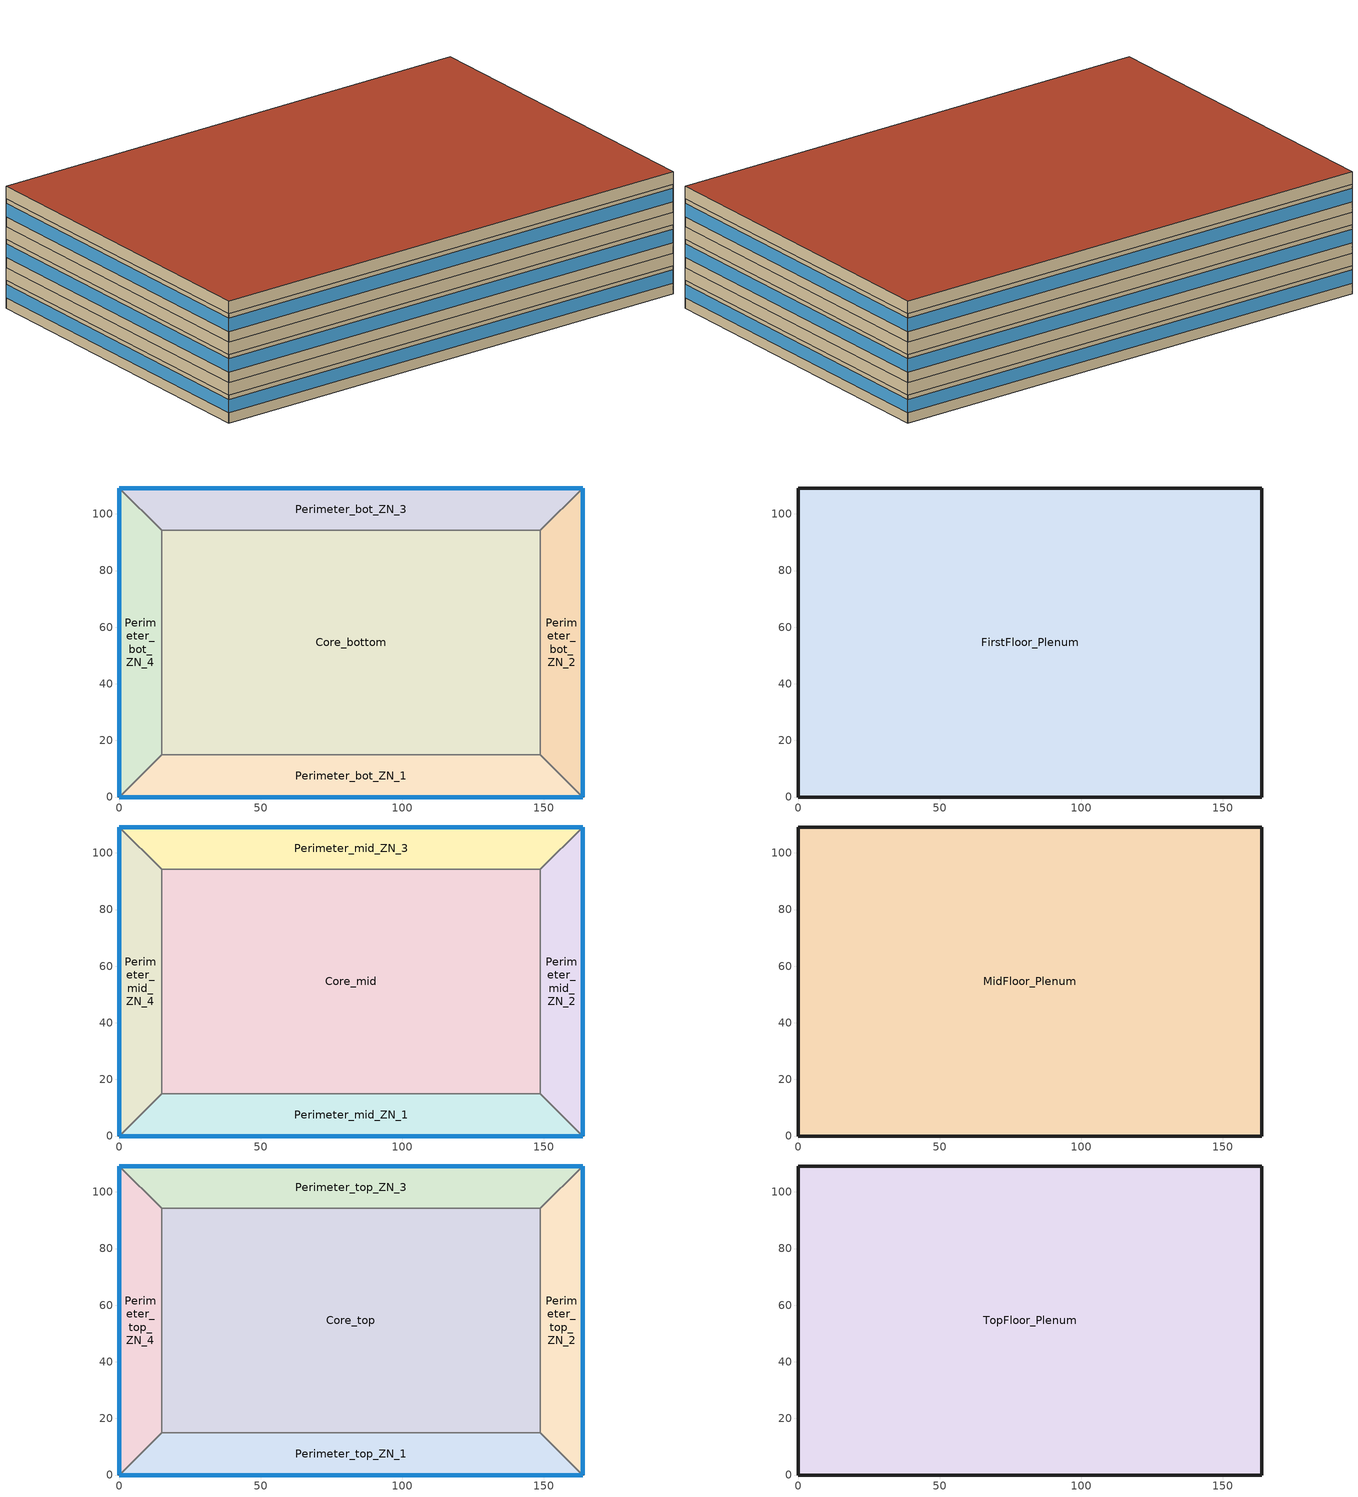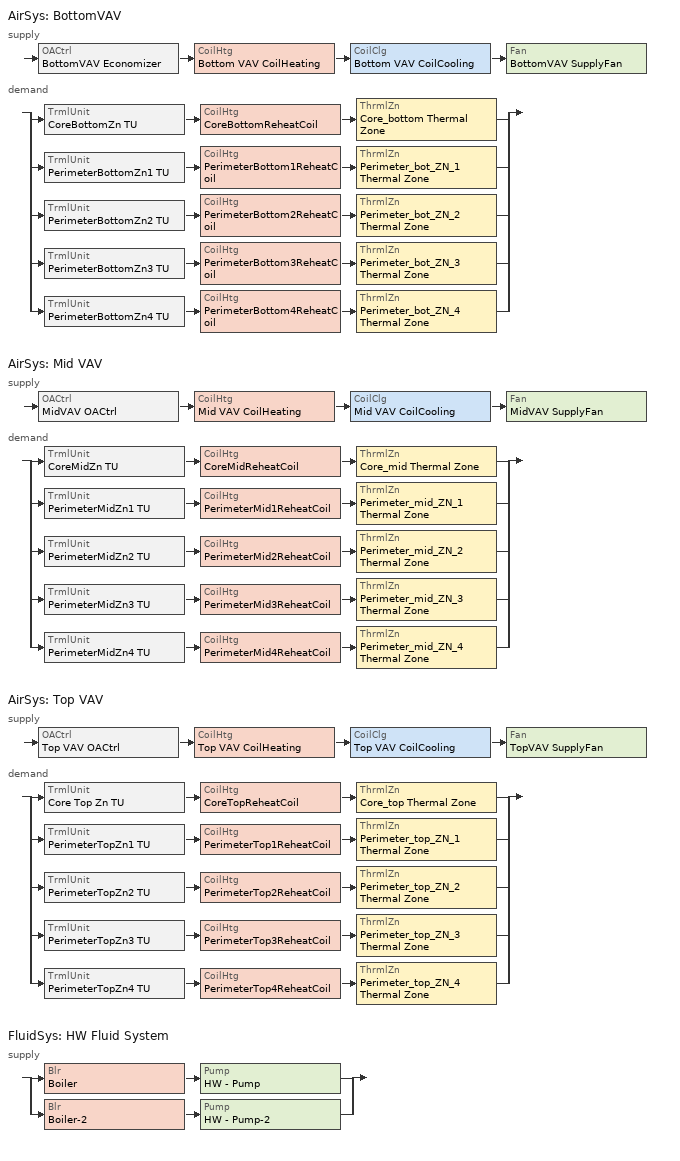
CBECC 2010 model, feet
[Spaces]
Core_bottom
 floor ground (Base_CZ3-SlabOnOrBelowGradeF0.73): 148.75,94.16 148.75,15 15,15 15,94.16 z0
 wall to Perimeter_bot_ZN_2 (Base_CZ3-WallSteelFramedInterior): 148.75,15 148.75,94.16 z0:9
 wall to Perimeter_bot_ZN_3 (Base_CZ3-WallSteelFramedInterior): 148.75,94.16 15,94.16 z0:9
 wall to Perimeter_bot_ZN_1 (Base_CZ3-WallSteelFramedInterior): 15,15 148.75,15 z0:9
 wall to Perimeter_bot_ZN_4 (Base_CZ3-WallSteelFramedInterior): 15,94.16 15,15 z0:9
Perimeter_bot_ZN_2
 floor ground (Base_CZ3-SlabOnOrBelowGradeF0.73): 163.75,109.17 163.75,0 148.75,15 148.75,94.16 z0
 wall outside (Base_CZ3-NonresWallSteelFramedU0.084): 163.75,0 163.75,109.17 z0:9
 wall to Perimeter_bot_ZN_1 (Base_CZ3-WallSteelFramedInterior): 148.75,15 163.75,0 z0:9
 wall to Perimeter_bot_ZN_3 (Base_CZ3-WallSteelFramedInterior): 163.75,109.17 148.75,94.16 z0:9
 window (Base_CZ3-FenestrationU0.65): 163.75,0.01 163.75,109.16 z3.35:7.64
Perimeter_bot_ZN_3
 floor ground (Base_CZ3-SlabOnOrBelowGradeF0.73): 163.75,109.17 148.75,94.16 15,94.16 0,109.17 z0
 wall outside (Base_CZ3-NonresWallSteelFramedU0.084): 163.75,109.17 0,109.17 z0:9
 wall to Perimeter_bot_ZN_4 (Base_CZ3-WallSteelFramedInterior): 0,109.17 15,94.16 z0:9
 window (Base_CZ3-FenestrationU0.65): 163.75,109.17 0,109.17 z3.35:7.64
Perimeter_bot_ZN_1
 floor ground (Base_CZ3-SlabOnOrBelowGradeF0.73): 148.75,15 163.75,0 0,0 15,15 z0
 wall outside (Base_CZ3-NonresWallSteelFramedU0.084): 0,0 163.75,0 z0:9
 wall to Perimeter_bot_ZN_4 (Base_CZ3-WallSteelFramedInterior): 15,15 0,0 z0:9
 window (Base_CZ3-FenestrationU0.65): 0,0 163.75,0 z3.35:7.64
Perimeter_bot_ZN_4
 floor ground (Base_CZ3-SlabOnOrBelowGradeF0.73): 0,109.17 15,94.16 15,15 0,0 z0
 wall outside (Base_CZ3-NonresWallSteelFramedU0.084): 0,109.17 0,0 z0:9
 window (Base_CZ3-FenestrationU0.65): 0,109.16 0,0.01 z3.35:7.64
FirstFloor_Plenum
 floor to Core_bottom (Base_CZ3-FloorSteelJoistInterior): 148.75,94.16 148.75,15 15,15 15,94.16 z9
 floor to Perimeter_bot_ZN_1 (Base_CZ3-FloorSteelJoistInterior): 148.75,15 163.75,0 0,0 15,15 z9
 floor to Perimeter_bot_ZN_2 (Base_CZ3-FloorSteelJoistInterior): 163.75,109.17 163.75,0 148.75,15 148.75,94.16 z9
 floor to Perimeter_bot_ZN_3 (Base_CZ3-FloorSteelJoistInterior): 163.75,109.17 148.75,94.16 15,94.16 0,109.17 z9
 floor to Perimeter_bot_ZN_4 (Base_CZ3-FloorSteelJoistInterior): 0,109.17 15,94.16 15,15 0,0 z9
 wall outside (Base_CZ3-NonresWallSteelFramedU0.084): 163.75,0 163.75,109.17 0,109.17 0,0 163.75,0 z9:13
Core_mid
 floor to FirstFloor_Plenum (Base_CZ3-FloorSteelJoistInterior): 148.75,94.16 148.75,15 15,15 15,94.16 z13
 wall to Perimeter_mid_ZN_2 (Base_CZ3-WallSteelFramedInterior): 148.75,15 148.75,94.16 z13:22
 wall to Perimeter_mid_ZN_3 (Base_CZ3-WallSteelFramedInterior): 148.75,94.16 15,94.16 z13:22
 wall to Perimeter_mid_ZN_1 (Base_CZ3-WallSteelFramedInterior): 15,15 148.75,15 z13:22
 wall to Perimeter_mid_ZN_4 (Base_CZ3-WallSteelFramedInterior): 15,94.16 15,15 z13:22
Perimeter_mid_ZN_2
 floor to FirstFloor_Plenum (Base_CZ3-FloorSteelJoistInterior): 163.75,109.17 163.75,0 148.75,15 148.75,94.16 z13
 wall outside (Base_CZ3-NonresWallSteelFramedU0.084): 163.75,0 163.75,109.17 z13:22
 wall to Perimeter_mid_ZN_1 (Base_CZ3-WallSteelFramedInterior): 148.75,15 163.75,0 z13:22
 wall to Perimeter_mid_ZN_3 (Base_CZ3-WallSteelFramedInterior): 163.75,109.17 148.75,94.16 z13:22
 window (Base_CZ3-FenestrationU0.65): 163.75,0.01 163.75,109.16 z16.35:20.64
Perimeter_mid_ZN_3
 floor to FirstFloor_Plenum (Base_CZ3-FloorSteelJoistInterior): 163.75,109.17 148.75,94.16 15,94.16 0,109.17 z13
 wall outside (Base_CZ3-NonresWallSteelFramedU0.084): 163.75,109.17 0,109.17 z13:22
 wall to Perimeter_mid_ZN_4 (Base_CZ3-WallSteelFramedInterior): 0,109.17 15,94.16 z13:22
 window (Base_CZ3-FenestrationU0.65): 163.75,109.17 0,109.17 z16.35:20.64
Perimeter_mid_ZN_1
 floor to FirstFloor_Plenum (Base_CZ3-FloorSteelJoistInterior): 148.75,15 163.75,0 0,0 15,15 z13
 wall outside (Base_CZ3-NonresWallSteelFramedU0.084): 0,0 163.75,0 z13:22
 wall to Perimeter_mid_ZN_4 (Base_CZ3-WallSteelFramedInterior): 15,15 0,0 z13:22
 window (Base_CZ3-FenestrationU0.65): 0,0 163.75,0 z16.35:20.64
Perimeter_mid_ZN_4
 floor to FirstFloor_Plenum (Base_CZ3-FloorSteelJoistInterior): 0,109.17 15,94.16 15,15 0,0 z13
 wall outside (Base_CZ3-NonresWallSteelFramedU0.084): 0,109.17 0,0 z13:22
 window (Base_CZ3-FenestrationU0.65): 0,109.16 0,0.01 z16.35:20.64
MidFloor_Plenum
 floor to Core_mid (Base_CZ3-FloorSteelJoistInterior): 148.75,94.16 148.75,15 15,15 15,94.16 z22
 floor to Perimeter_mid_ZN_1 (Base_CZ3-FloorSteelJoistInterior): 148.75,15 163.75,0 0,0 15,15 z22
 floor to Perimeter_mid_ZN_2 (Base_CZ3-FloorSteelJoistInterior): 163.75,109.17 163.75,0 148.75,15 148.75,94.16 z22
 floor to Perimeter_mid_ZN_3 (Base_CZ3-FloorSteelJoistInterior): 163.75,109.17 148.75,94.16 15,94.16 0,109.17 z22
 floor to Perimeter_mid_ZN_4 (Base_CZ3-FloorSteelJoistInterior): 0,109.17 15,94.16 15,15 0,0 z22
 wall outside (Base_CZ3-NonresWallSteelFramedU0.084): 163.75,0 163.75,109.17 0,109.17 0,0 163.75,0 z22:26
Core_top
 floor to MidFloor_Plenum (Base_CZ3-FloorSteelJoistInterior): 148.75,94.16 148.75,15 15,15 15,94.16 z26
 wall to Perimeter_top_ZN_2 (Base_CZ3-WallSteelFramedInterior): 148.75,15 148.75,94.16 z26:35
 wall to Perimeter_top_ZN_3 (Base_CZ3-WallSteelFramedInterior): 148.75,94.16 15,94.16 z26:35
 wall to Perimeter_top_ZN_1 (Base_CZ3-WallSteelFramedInterior): 15,15 148.75,15 z26:35
 wall to Perimeter_top_ZN_4 (Base_CZ3-WallSteelFramedInterior): 15,94.16 15,15 z26:35
Perimeter_top_ZN_2
 floor to MidFloor_Plenum (Base_CZ3-FloorSteelJoistInterior): 163.75,109.17 163.75,0 148.75,15 148.75,94.16 z26
 wall outside (Base_CZ3-NonresWallSteelFramedU0.084): 163.75,0 163.75,109.17 z26:35
 wall to Perimeter_top_ZN_1 (Base_CZ3-WallSteelFramedInterior): 148.75,15 163.75,0 z26:35
 wall to Perimeter_top_ZN_3 (Base_CZ3-WallSteelFramedInterior): 163.75,109.17 148.75,94.16 z26:35
 window (Base_CZ3-FenestrationU0.65): 163.75,0.01 163.75,109.16 z29.35:33.64
Perimeter_top_ZN_3
 floor to MidFloor_Plenum (Base_CZ3-FloorSteelJoistInterior): 163.75,109.17 148.75,94.16 15,94.16 0,109.17 z26
 wall outside (Base_CZ3-NonresWallSteelFramedU0.084): 163.75,109.17 0,109.17 z26:35
 wall to Perimeter_top_ZN_4 (Base_CZ3-WallSteelFramedInterior): 0,109.17 15,94.16 z26:35
 window (Base_CZ3-FenestrationU0.65): 163.75,109.17 0,109.17 z29.35:33.64
Perimeter_top_ZN_1
 floor to MidFloor_Plenum (Base_CZ3-FloorSteelJoistInterior): 148.75,15 163.75,0 0,0 15,15 z26
 wall outside (Base_CZ3-NonresWallSteelFramedU0.084): 0,0 163.75,0 z26:35
 wall to Perimeter_top_ZN_4 (Base_CZ3-WallSteelFramedInterior): 15,15 0,0 z26:35
 window (Base_CZ3-FenestrationU0.65): 0,0 163.75,0 z29.35:33.64
Perimeter_top_ZN_4
 floor to MidFloor_Plenum (Base_CZ3-FloorSteelJoistInterior): 0,109.17 15,94.16 15,15 0,0 z26
 wall outside (Base_CZ3-NonresWallSteelFramedU0.084): 0,109.17 0,0 z26:35
 window (Base_CZ3-FenestrationU0.65): 0,109.16 0,0.01 z29.35:33.64
TopFloor_Plenum
 floor to Core_top (Base_CZ3-FloorSteelJoistInterior): 148.75,94.16 148.75,15 15,15 15,94.16 z35
 floor to Perimeter_top_ZN_1 (Base_CZ3-FloorSteelJoistInterior): 148.75,15 163.75,0 0,0 15,15 z35
 floor to Perimeter_top_ZN_2 (Base_CZ3-FloorSteelJoistInterior): 163.75,109.17 163.75,0 148.75,15 148.75,94.16 z35
 floor to Perimeter_top_ZN_3 (Base_CZ3-FloorSteelJoistInterior): 163.75,109.17 148.75,94.16 15,94.16 0,109.17 z35
 floor to Perimeter_top_ZN_4 (Base_CZ3-FloorSteelJoistInterior): 0,109.17 15,94.16 15,15 0,0 z35
 wall outside (Base_CZ3-NonresWallSteelFramedU0.084): 163.75,0 163.75,109.17 0,109.17 0,0 163.75,0 z35:39
 roof outside (Base_CZ3-RoofLowAbsorptanceInsulationEntirelyAboveDeckU0.048): 163.75,0 163.75,109.17 0,109.17 0,0 z39
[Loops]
AirSys 'BottomVAV'
 supply: OACtrl 'BottomVAV Economizer' > CoilHtg 'Bottom VAV CoilHeating' > CoilClg 'Bottom VAV CoilCooling' > Fan 'BottomVAV SupplyFan'
 demand: split
  | TrmlUnit 'CoreBottomZn TU' > CoilHtg 'CoreBottomReheatCoil' > ThrmlZn 'Core_bottom Thermal Zone'
  | TrmlUnit 'PerimeterBottomZn1 TU' > CoilHtg 'PerimeterBottom1ReheatCoil' > ThrmlZn 'Perimeter_bot_ZN_1 Thermal Zone'
  | TrmlUnit 'PerimeterBottomZn2 TU' > CoilHtg 'PerimeterBottom2ReheatCoil' > ThrmlZn 'Perimeter_bot_ZN_2 Thermal Zone'
  | TrmlUnit 'PerimeterBottomZn3 TU' > CoilHtg 'PerimeterBottom3ReheatCoil' > ThrmlZn 'Perimeter_bot_ZN_3 Thermal Zone'
  | TrmlUnit 'PerimeterBottomZn4 TU' > CoilHtg 'PerimeterBottom4ReheatCoil' > ThrmlZn 'Perimeter_bot_ZN_4 Thermal Zone'
AirSys 'Mid VAV'
 supply: OACtrl 'MidVAV OACtrl' > CoilHtg 'Mid VAV CoilHeating' > CoilClg 'Mid VAV CoilCooling' > Fan 'MidVAV SupplyFan'
 demand: split
  | TrmlUnit 'CoreMidZn TU' > CoilHtg 'CoreMidReheatCoil' > ThrmlZn 'Core_mid Thermal Zone'
  | TrmlUnit 'PerimeterMidZn1 TU' > CoilHtg 'PerimeterMid1ReheatCoil' > ThrmlZn 'Perimeter_mid_ZN_1 Thermal Zone'
  | TrmlUnit 'PerimeterMidZn2 TU' > CoilHtg 'PerimeterMid2ReheatCoil' > ThrmlZn 'Perimeter_mid_ZN_2 Thermal Zone'
  | TrmlUnit 'PerimeterMidZn3 TU' > CoilHtg 'PerimeterMid3ReheatCoil' > ThrmlZn 'Perimeter_mid_ZN_3 Thermal Zone'
  | TrmlUnit 'PerimeterMidZn4 TU' > CoilHtg 'PerimeterMid4ReheatCoil' > ThrmlZn 'Perimeter_mid_ZN_4 Thermal Zone'
AirSys 'Top VAV'
 supply: OACtrl 'Top VAV OACtrl' > CoilHtg 'Top VAV CoilHeating' > CoilClg 'Top VAV CoilCooling' > Fan 'TopVAV SupplyFan'
 demand: split
  | TrmlUnit 'Core Top Zn TU' > CoilHtg 'CoreTopReheatCoil' > ThrmlZn 'Core_top Thermal Zone'
  | TrmlUnit 'PerimeterTopZn1 TU' > CoilHtg 'PerimeterTop1ReheatCoil' > ThrmlZn 'Perimeter_top_ZN_1 Thermal Zone'
  | TrmlUnit 'PerimeterTopZn2 TU' > CoilHtg 'PerimeterTop2ReheatCoil' > ThrmlZn 'Perimeter_top_ZN_2 Thermal Zone'
  | TrmlUnit 'PerimeterTopZn3 TU' > CoilHtg 'PerimeterTop3ReheatCoil' > ThrmlZn 'Perimeter_top_ZN_3 Thermal Zone'
  | TrmlUnit 'PerimeterTopZn4 TU' > CoilHtg 'PerimeterTop4ReheatCoil' > ThrmlZn 'Perimeter_top_ZN_4 Thermal Zone'
FluidSys 'HW Fluid System'
 supply: split
  | Blr 'Boiler' > Pump 'HW - Pump'
  | Blr 'Boiler-2' > Pump 'HW - Pump-2'
[Proj]
030132-OffMed-S901GFossil: ZipCode=95814; EnergyCostOtherFuel=NaturalGas; CompType=NewComplete
[Bldg]
OfficeMedium
[ConsAssm]
Name | CompatibleSurfType | SlabType | MatRef[1] | MatRef[2] | MatRef[3] | MatRef[4] | SolReflASTMCertification | ThrmlEmitASTMCertification | RoofAgedSolRefl | RoofAgedThrmlEmit
Base_CZ3-SlabOnOrBelowGradeF0.73 | UndergroundFloor | UnheatedSlabOnGrade | Concrete - 140 lb/ft3 - 6 in.
Base_CZ3-NonresWallSteelFramedU0.084 | ExteriorWall |  | Stucco - 3/8 in. | Gypsum Board - 5/8 in. | Compliance Insulation R9.80 | Gypsum Board - 5/8 in.
Base_CZ3-WallSteelFramedInterior | InteriorWall |  | Gypsum Board - 5/8 in. | Air 90.1 - Wall - 16 in. OC - 3 1/2 in. | Gypsum Board - 5/8 in.
Base_CZ3-RoofLowAbsorptanceInsulationEntirelyAboveDeckU0.048 | Roof |  | Metal Standing Seam - 1/16 in. | Compliance Insulation R20.00 | Metal Deck - 1/16 in. |  | 1 | 1 | 0.55 | 0.75
Base_CZ3-FloorSteelJoistInterior | InteriorFloor |  | Metal Deck - 1/16 in. | Concrete 90.1 - 140 lb/ft3 - 4 in. | Carpet 90.1 - 1/2 in.
[Mat]
Name | CodeCat | CodeItem
Concrete - 140 lb/ft3 - 6 in. | Concrete | Concrete - 140 lb/ft3 - 6 in.
Stucco - 3/8 in. | Plastering Materials | Stucco - 3/8 in.
Gypsum Board - 5/8 in. | Bldg Board and Siding | Gypsum Board - 5/8 in.
Compliance Insulation R9.80 | Insulation Board | Compliance Insulation R9.80
Air 90.1 - Wall - 16 in. OC - 3 1/2 in. | Air | Air 90.1 - Wall - 16 in. OC - 3 1/2 in.
Metal Standing Seam - 1/16 in. | Roofing | Metal Standing Seam - 1/16 in.
Compliance Insulation R20.00 | Insulation Board | Compliance Insulation R20.00
Metal Deck - 1/16 in. | Bldg Board and Siding | Metal Deck - 1/16 in.
Concrete 90.1 - 140 lb/ft3 - 4 in. | Concrete | Concrete 90.1 - 140 lb/ft3 - 4 in.
Carpet 90.1 - 1/2 in. | Finish Materials | Carpet 90.1 - 1/2 in.
[FenCons]
Base_CZ3-FenestrationU0.65: FenProdType=AllOther; FenFrm=Vinyl; SHGC=0.25; UFactor=0.65; VT=0.42
[Story]
BottomFlr; MidFlr; TopFloor
[Spc]
Name | Story | CondgType | ThrmlZnRef | Vol | SpcFuncDefaultsRef | ElevCnt | ElevLostFrac | EscalCnt | EscalLostFrac | SecSide100PctControlled | DayltgCtrlType
Core_bottom | BottomFlr | DirectlyConditioned | Core_bottom Thermal Zone | 95280.3 | Office Mod Defaults | 1 | 1 | 1 | 1
Perimeter_bot_ZN_1 | BottomFlr | DirectlyConditioned | Perimeter_bot_ZN_1 Thermal Zone | 20085.9 | Office Mod Defaults |  |  |  |  | 0 | SteppedSwitching
Perimeter_bot_ZN_2 | BottomFlr |  | Perimeter_bot_ZN_2 Thermal Zone | 12716.1 | Office Mod Defaults |  |  |  |  | 0 | SteppedSwitching
Perimeter_bot_ZN_3 | BottomFlr |  | Perimeter_bot_ZN_3 Thermal Zone | 20085.9 | Office Mod Defaults |  |  |  |  | 0 | SteppedSwitching
Perimeter_bot_ZN_4 | BottomFlr |  | Perimeter_bot_ZN_4 Thermal Zone | 12715.2 | Office Mod Defaults |  |  |  |  | 0 | SteppedSwitching
FirstFloor_Plenum | BottomFlr | Plenum | FirstFloor_Plenum Thermal Zone | 71503.7
Core_mid | MidFlr |  | Core_mid Thermal Zone | 95280.3 | Office Mod Defaults
Perimeter_mid_ZN_1 | MidFlr |  | Perimeter_mid_ZN_1 Thermal Zone | 20085.9 | Office Mod Defaults |  |  |  |  | 0 | SteppedSwitching
Perimeter_mid_ZN_2 | MidFlr |  | Perimeter_mid_ZN_2 Thermal Zone | 12716.1 | Office Mod Defaults |  |  |  |  | 0 | SteppedSwitching
Perimeter_mid_ZN_3 | MidFlr |  | Perimeter_mid_ZN_3 Thermal Zone | 20085.9 | Office Mod Defaults |  |  |  |  | 0 | SteppedSwitching
Perimeter_mid_ZN_4 | MidFlr |  | Perimeter_mid_ZN_4 Thermal Zone | 12715.2 | Office Mod Defaults |  |  |  |  | 0 | SteppedSwitching
MidFloor_Plenum | MidFlr | Plenum | MidFloor_Plenum Thermal Zone | 71503.7
Core_top | TopFloor |  | Core_top Thermal Zone | 95280.3 | Office Mod Defaults |  |  |  |  | 0
Perimeter_top_ZN_1 | TopFloor |  | Perimeter_top_ZN_1 Thermal Zone | 20085.9 | Office Mod Defaults |  |  |  |  | 0 | SteppedSwitching
Perimeter_top_ZN_2 | TopFloor |  | Perimeter_top_ZN_2 Thermal Zone | 12716.1 | Office Mod Defaults |  |  |  |  | 0 | SteppedSwitching
Perimeter_top_ZN_3 | TopFloor |  | Perimeter_top_ZN_3 Thermal Zone | 20085.9 | Office Mod Defaults |  |  |  |  | 0 | SteppedSwitching
Perimeter_top_ZN_4 | TopFloor |  | Perimeter_top_ZN_4 Thermal Zone | 12715.2 | Office Mod Defaults |  |  |  |  | 0 | SteppedSwitching
TopFloor_Plenum | TopFloor | Plenum | TopFloor_Plenum Thermal Zone | 71503.7
[ThrmlZn]
Name | Type | PriAirCondgSysRef | ClgTstatSchRef | HtgTstatSchRef
Core_bottom Thermal Zone; Perimeter_bot_ZN_1 Thermal Zone; Perimeter_bot_ZN_2 Thermal Zone; Perimeter_bot_ZN_3 Thermal Zone; Perimeter_bot_ZN_4 Thermal Zone | Conditioned | BottomVAV | Office ClgSetPt | Office HtgSetPt
FirstFloor_Plenum Thermal Zone; MidFloor_Plenum Thermal Zone; TopFloor_Plenum Thermal Zone | Plenum
Core_mid Thermal Zone |  | Mid VAV | Office ClgSetPt | Office HtgSetPt
Perimeter_mid_ZN_1 Thermal Zone; Perimeter_mid_ZN_2 Thermal Zone; Perimeter_mid_ZN_3 Thermal Zone; Perimeter_mid_ZN_4 Thermal Zone | Conditioned | Mid VAV | Office ClgSetPt | Office HtgSetPt
Core_top Thermal Zone; Perimeter_top_ZN_1 Thermal Zone; Perimeter_top_ZN_2 Thermal Zone; Perimeter_top_ZN_3 Thermal Zone; Perimeter_top_ZN_4 Thermal Zone | Conditioned | Top VAV | Office ClgSetPt | Office HtgSetPt
[AirSys] Type=PVAV; CtrlSysType=DDCToZone; StaticPressRstCtrl=1; ReheatCtrlMthd=DualMaximum; OptStart=1; ClgCtrl=WarmestResetFlowFirst; ClRstSupHi=60; ClRstSupLow=55; PrehtFixedSupTemp=50
BottomVAV; Mid VAV; Top VAV
[AirSeg]
Name | Sys | Type
Bottom VAV AirSegment Supply | BottomVAV | Supply
Bottom VAV ReturnAirSegment | BottomVAV
Mid VAV AirSegment Supply | Mid VAV | Supply
MidVAV RetAirSeg | Mid VAV
Top VAV AirSegment Supply | Top VAV | Supply
TopVAV RetAirSeg | Top VAV
[CoilHtg] Type=HotWater; FluidSegInRef=HW Supply; FluidSegOutRef=HW Return
Name | Sys | CapTotGrossRtd
Bottom VAV CoilHeating | BottomVAV | 24388.6
CoreBottomReheatCoil | BottomVAV | 69553.6
PerimeterBottom1ReheatCoil | BottomVAV | 38254.4
PerimeterBottom2ReheatCoil | BottomVAV | 28802.8
PerimeterBottom3ReheatCoil | BottomVAV | 37394.8
PerimeterBottom4ReheatCoil | BottomVAV | 30455.7
Mid VAV CoilHeating | Mid VAV | 21774
CoreMidReheatCoil | Mid VAV | 85538.2
PerimeterMid1ReheatCoil | Mid VAV | 40901.7
PerimeterMid2ReheatCoil | Mid VAV | 30971.1
PerimeterMid3ReheatCoil | Mid VAV | 38679.7
PerimeterMid4ReheatCoil | Mid VAV | 32951.5
Top VAV CoilHeating | Top VAV | 18996.1
CoreTopReheatCoil | Top VAV | 111952
PerimeterTop1ReheatCoil | Top VAV | 45584.6
PerimeterTop2ReheatCoil | Top VAV | 32629.2
PerimeterTop3ReheatCoil | Top VAV | 45490
PerimeterTop4ReheatCoil | Top VAV | 35455.4
[CoilClg] Type=DirectExpansion; FuelSrc=Electric; NumClgStages=2; DXEER=10; CndsrType=Air
Name | Sys | CapTotNetRtd
Bottom VAV CoilCooling | BottomVAV | 407676
Mid VAV CoilCooling | Mid VAV | 429423
Top VAV CoilCooling | Top VAV | 438266
[Fan] CtrlMthd=VariableSpeedDrive; MtrEff=0.93
Name | Sys | FlowCap | FlowMin
BottomVAV SupplyFan | BottomVAV | 14076.6 | 4222.98
MidVAV SupplyFan | Mid VAV | 14827.5 | 4448.26
TopVAV SupplyFan | Top VAV | 15132.9 | 4539.86
[TrmlUnit] Type=VAVReheatBox
Name | Sys | ZnServedRef | PriAirSegRef | PriAirFlowMax | PriAirFlowMin | HtgAirFlowMax
CoreBottomZn TU | BottomVAV | Core_bottom Thermal Zone | Bottom VAV AirSegment Supply | 6890.27 | 2067.08 | 3445.13
PerimeterBottomZn1 TU | BottomVAV | Perimeter_bot_ZN_1 Thermal Zone | Bottom VAV AirSegment Supply | 1992.26 | 597.679 | 996.131
PerimeterBottomZn2 TU | BottomVAV | Perimeter_bot_ZN_2 Thermal Zone | Bottom VAV AirSegment Supply | 1601.04 | 480.313 | 800.522
PerimeterBottomZn3 TU | BottomVAV | Perimeter_bot_ZN_3 Thermal Zone | Bottom VAV AirSegment Supply | 1833.17 | 549.95 | 916.584
PerimeterBottomZn4 TU | BottomVAV | Perimeter_bot_ZN_4 Thermal Zone | Bottom VAV AirSegment Supply | 1759.87 | 527.96 | 879.934
CoreMidZn TU | Mid VAV | Core_mid Thermal Zone | Mid VAV AirSegment Supply | 6932.64
PerimeterMidZn1 TU | Mid VAV | Perimeter_mid_ZN_1 Thermal Zone | Mid VAV AirSegment Supply | 2170.27 | 651.081 | 1085.13
PerimeterMidZn2 TU | Mid VAV | Perimeter_mid_ZN_2 Thermal Zone | Mid VAV AirSegment Supply | 1780.44 | 534.131 | 890.218
PerimeterMidZn3 TU | Mid VAV | Perimeter_mid_ZN_3 Thermal Zone | Mid VAV AirSegment Supply | 1962.2 | 588.661 | 981.102
PerimeterMidZn4 TU | Mid VAV | Perimeter_mid_ZN_4 Thermal Zone | Mid VAV AirSegment Supply | 1981.97
Core Top Zn TU | Top VAV | Core_top Thermal Zone | Top VAV AirSegment Supply | 7061.11 | 2118.33 | 3530.56
PerimeterTopZn1 TU | Top VAV | Perimeter_top_ZN_1 Thermal Zone | Top VAV AirSegment Supply | 2218.03 | 665.411 | 1109.02
PerimeterTopZn2 TU | Top VAV | Perimeter_top_ZN_2 Thermal Zone | Top VAV AirSegment Supply | 1783.01 | 534.902 | 891.503
PerimeterTopZn3 TU | Top VAV | Perimeter_top_ZN_3 Thermal Zone | Top VAV AirSegment Supply | 2033.12 | 609.937 | 1016.56
PerimeterTopZn4 TU | Top VAV | Perimeter_top_ZN_4 Thermal Zone | Top VAV AirSegment Supply | 2037.58 | 611.275 | 1018.79
[OACtrl] EconoCtrlMthd=FixedDryBulb; EconoIntegration=Integrated
Name | Sys | AirSegSupRef | AirSegRetRef
BottomVAV Economizer | BottomVAV | Bottom VAV AirSegment Supply | Bottom VAV ReturnAirSegment
MidVAV OACtrl | Mid VAV | Mid VAV AirSegment Supply | MidVAV RetAirSeg
Top VAV OACtrl | Top VAV | Top VAV AirSegment Supply | TopVAV RetAirSeg
[SpcFuncDefaults]
Office Mod Defaults: SpcFunc=Office - Open Plan; OccSchRef=Office Occupancy; IntLtgRegSchRef=Office Lights; RecptSchRef=Office Receptacle; ProcElecSchRef=Office Receptacle; CommRfrgEqpSchRef=Office Receptacle; ElevSchRef=Office Elevator; ProcGasSchRef=Office Receptacle; HotWtrHtgSchRef=Office ServiceHotWater
[FluidSys]
HW Fluid System: Type=HotWater; RstSupHi=180; RstSupLow=150; RstOutdrHi=20; RstOutdrLow=50
[FluidSeg] Sys=HW Fluid System
Name | Type
HW Supply | PrimarySupply
HW Return | PrimaryReturn
[Blr] Sys=HW Fluid System; Type=HotWater; FuelSrc=Gas; DraftType=Natural; FluidSegInRef=HW Return; FluidSegOutRef=HW Supply; DraftFanHp=0
Boiler; Boiler-2
[Pump] Sys=HW Fluid System; MtrEff=0.9; ImpellerEff=0.667
HW - Pump; HW - Pump-2
[Sch]
Name | Type | EndMonth[1] | EndDay[1] | SchWeekRef[1]
Office Occupancy | Fraction | 12 | 31 | OfficeOccupancyWk
Office Receptacle | Fraction | 12 | 31 | OfficeReceptacleWk
Office ServiceHotWater | Fraction | 12 | 31 | OfficeServiceHotWaterWk
Office Elevator | Fraction |  |  | OfficeElevatorWk
Office Lights | Fraction | 12 | 31 | OfficeLightsWk
Office ClgSetPt | Temperature | 12 | 31 | OfficeClgSetPtWk
Office HtgSetPt | Temperature | 12 | 31 | OfficeHtgSetPtWk
[SchWeek]
Name | Type | SchDaySunRef | SchDayMonRef | SchDayTueRef | SchDayWedRef | SchDayThuRef | SchDayFriRef | SchDaySatRef | SchDayHolRef | SchDayClgDDRef | SchDayHtgDDRef | SchDayWDRef
OfficeOccupancyWk | Fraction | OfficeOccupancySun | OfficeOccupancyWD | OfficeOccupancyWD | OfficeOccupancyWD | OfficeOccupancyWD | OfficeOccupancyWD | OfficeOccupancySat | OfficeOccupancySun | OnDay | OffDay
OfficeReceptacleWk | Fraction | OfficeReceptacleSun | OfficeReceptacleWD | OfficeReceptacleWD | OfficeReceptacleWD | OfficeReceptacleWD | OfficeReceptacleWD | OfficeReceptacleSat | OfficeReceptacleSun | OnDay | OffDay
OfficeServiceHotWaterWk | Fraction | OfficeServiceHotWaterSun | OfficeServiceHotWaterWD | OfficeServiceHotWaterWD | OfficeServiceHotWaterWD | OfficeServiceHotWaterWD | OfficeServiceHotWaterWD | OfficeServiceHotWaterSat | OfficeServiceHotWaterSun | OnDay | OffDay
OfficeElevatorWk | Fraction | OfficeElevatorSun |  |  |  |  |  | OfficeElevatorSat |  |  |  | OfficeElevatorWD
OfficeLightsWk | Fraction | OfficeLightsSun | OfficeLightsWD | OfficeLightsWD | OfficeLightsWD | OfficeLightsWD | OfficeLightsWD | OfficeLightsSat | OfficeLightsSun | OnDay | OffDay
OfficeClgSetPtWk | Temperature | OfficeClgSetPtSun | OfficeClgSetPtWD | OfficeClgSetPtWD | OfficeClgSetPtWD | OfficeClgSetPtWD | OfficeClgSetPtWD | OfficeClgSetPtSat | OfficeClgSetPtSun | OfficeClgSetPtWD | OfficeClgSetPtWD
OfficeHtgSetPtWk | Temperature | OfficeHtgSetPtSun | OfficeHtgSetPtWD | OfficeHtgSetPtWD | OfficeHtgSetPtWD | OfficeHtgSetPtWD | OfficeHtgSetPtWD | OfficeHtgSetPtSat | OfficeHtgSetPtSun | OfficeHtgSetPtWD | OfficeHtgSetPtWD
[SchDay]
Name | Type | Hr
OfficeOccupancySun | Fraction | ( 0, 0, 0, 0, 0, 0, 0.05, 0.05, 0.05, 0.05, 0.05, 0.05, 0.05, 0.05, 0.05, 0.05, 0.05, 0.05, 0, 0, 0, 0, 0, 0 )
OfficeOccupancyWD | Fraction | ( 0, 0, 0, 0, 0, 0, 0.1, 0.2, 0.95, 0.95, 0.95, 0.95, 0.5, 0.95, 0.95, 0.95, 0.95, 0.3, 0.1, 0.1, 0.1, 0.1, 0.05, 0.05 )
OfficeOccupancySat | Fraction | ( 0, 0, 0, 0, 0, 0, 0.1, 0.1, 0.3, 0.3, 0.3, 0.3, 0.1, 0.1, 0.1, 0.1, 0.1, 0.05, 0.05, 0, 0, 0, 0, 0 )
OfficeReceptacleSun; OfficeLightsSun | Fraction | ( 0.05, 0.05, 0.05, 0.05, 0.05, 0.05, 0.05, 0.05, 0.05, 0.05, 0.05, 0.05, 0.05, 0.05, 0.05, 0.05, 0.05, 0.05, 0.05, 0.05, 0.05, 0.05, 0.05, 0.05 )
OfficeReceptacleWD | Fraction | ( 0.05, 0.05, 0.05, 0.05, 0.05, 0.1, 0.1, 0.3, 0.9, 0.9, 0.9, 0.9, 0.9, 0.9, 0.9, 0.9, 0.9, 0.5, 0.3, 0.3, 0.2, 0.2, 0.1, 0.05 )
OfficeReceptacleSat; OfficeLightsSat | Fraction | ( 0.05, 0.05, 0.05, 0.05, 0.05, 0.05, 0.1, 0.1, 0.3, 0.3, 0.3, 0.3, 0.15, 0.15, 0.15, 0.15, 0.15, 0.05, 0.05, 0.05, 0.05, 0.05, 0.05, 0.05 )
OfficeServiceHotWaterSun | Fraction | ( 0.04, 0.04, 0.04, 0.04, 0.04, 0.07, 0.04, 0.04, 0.04, 0.04, 0.04, 0.06, 0.06, 0.09, 0.06, 0.04, 0.04, 0.04, 0.04, 0.04, 0.04, 0.07, 0.04, 0.04 )
OfficeServiceHotWaterWD | Fraction | ( 0.05, 0.05, 0.05, 0.05, 0.05, 0.08, 0.07, 0.19, 0.35, 0.38, 0.39, 0.47, 0.57, 0.54, 0.34, 0.33, 0.44, 0.26, 0.21, 0.15, 0.17, 0.08, 0.05, 0.05 )
OfficeServiceHotWaterSat | Fraction | ( 0.05, 0.05, 0.05, 0.05, 0.05, 0.08, 0.07, 0.11, 0.15, 0.21, 0.19, 0.23, 0.2, 0.19, 0.15, 0.12, 0.14, 0.07, 0.07, 0.07, 0.07, 0.09, 0.05, 0.05 )
OfficeElevatorWD | Fraction | ( 0, 0, 0, 0, 0, 0, 0, 0.35, 0.69, 0.43, 0.37, 0.43, 0.58, 0.48, 0.37, 0.37, 0.46, 0.62, 0.2, 0.12, 0.04, 0.04, 0, 0 )
OfficeElevatorSat | Fraction | ( 0, 0, 0, 0, 0, 0, 0, 0.16, 0.14, 0.21, 0.18, 0.25, 0.21, 0.13, 0.08, 0.04, 0.05, 0.06, 0, 0, 0, 0, 0, 0 )
OfficeElevatorSun; OffDay | Fraction | ( 0, 0, 0, 0, 0, 0, 0, 0, 0, 0, 0, 0, 0, 0, 0, 0, 0, 0, 0, 0, 0, 0, 0, 0 )
OfficeLightsWD | Fraction | ( 0.05, 0.05, 0.05, 0.05, 0.05, 0.1, 0.1, 0.3, 0.65, 0.65, 0.65, 0.65, 0.65, 0.65, 0.65, 0.65, 0.65, 0.35, 0.3, 0.3, 0.2, 0.2, 0.1, 0.05 )
OnDay | Fraction | ( 1, 1, 1, 1, 1, 1, 1, 1, 1, 1, 1, 1, 1, 1, 1, 1, 1, 1, 1, 1, 1, 1, 1, 1 )
OfficeClgSetPtSun | Temperature | ( 85, 85, 85, 85, 85, 85, 85, 85, 85, 85, 85, 85, 85, 85, 85, 85, 85, 85, 85, 85, 85, 85, 85, 85 )
OfficeClgSetPtWD | Temperature | ( 85, 85, 85, 85, 85, 75, 75, 75, 75, 75, 75, 75, 75, 75, 75, 75, 75, 75, 75, 75, 75, 75, 75, 75 )
OfficeClgSetPtSat | Temperature | ( 85, 85, 85, 85, 85, 75, 75, 75, 75, 75, 75, 75, 75, 75, 75, 75, 75, 75, 75, 85, 85, 85, 85, 85 )
OfficeHtgSetPtSun | Temperature | ( 60, 60, 60, 60, 60, 60, 60, 60, 60, 60, 60, 60, 60, 60, 60, 60, 60, 60, 60, 60, 60, 60, 60, 60 )
OfficeHtgSetPtWD | Temperature | ( 60, 60, 60, 60, 60, 70, 70, 70, 70, 70, 70, 70, 70, 70, 70, 70, 70, 70, 70, 70, 70, 70, 70, 70 )
OfficeHtgSetPtSat | Temperature | ( 60, 60, 60, 60, 60, 70, 70, 70, 70, 70, 70, 70, 70, 70, 70, 70, 70, 70, 70, 60, 60, 60, 60, 60 )
